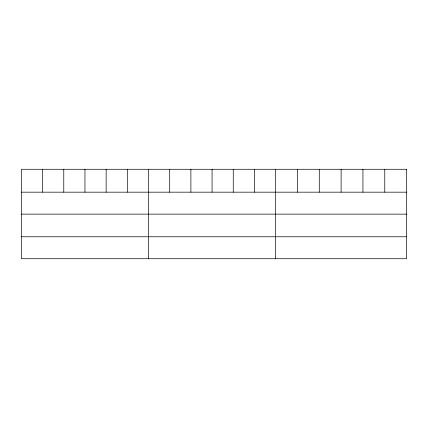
<?xml version="1.0" encoding="UTF-8"?>
<svg xmlns="http://www.w3.org/2000/svg" width="428" height="428" viewBox="0 0 428 428"><rect width="100%" height="100%" fill="white"/><g stroke="black" fill="none" stroke-linecap="round" stroke-linejoin="round"><path stroke-width="0.64" d="M21.4 192.177L406.6 192.177M21.4 214.139L406.6 214.139M21.4 236.764L406.6 236.764M384.772 169.274L384.772 192.177M362.944 169.274L362.944 192.177M341.116 169.274L341.116 192.177M319.288 169.274L319.288 192.177M297.46 169.274L297.46 192.177M275.632 169.274L275.632 258.726M254.446 169.274L254.446 192.177M233.26 169.274L233.26 192.177M212.074 169.274L212.074 192.177M190.888 169.274L190.888 192.177M169.702 169.274L169.702 192.177M148.516 169.274L148.516 258.726M127.33 169.274L127.33 192.177M106.144 169.274L106.144 192.177M84.958 169.274L84.958 192.177M63.772 169.274L63.772 192.177M42.586 169.274L42.586 192.177M406.6 169.274L21.4 169.274L21.4 258.726L406.6 258.726L406.6 169.274"/></g></svg>
